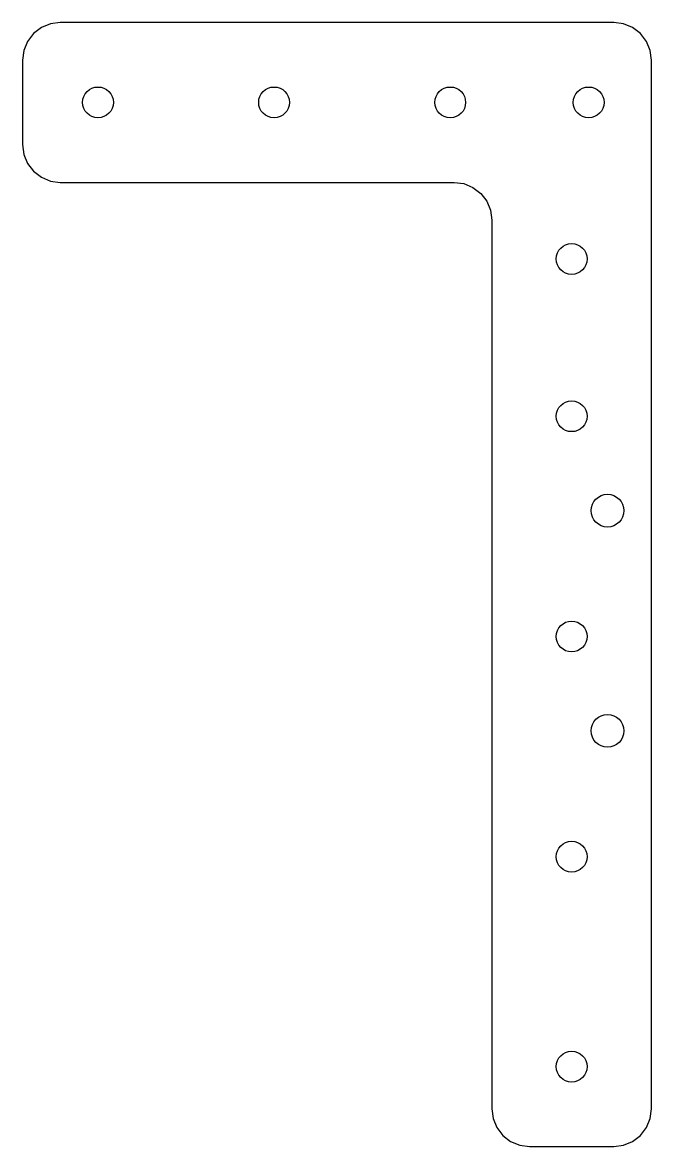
# Model space of a CAD drawing. Header units: millimetres. Extents: x 0 to 100, y 0 to 179.
import ezdxf

# ---------------------------------------------------------------- set-up
doc = ezdxf.new("R2010")
doc.units = ezdxf.units.MM

msp = doc.modelspace()

# ---------------------------------------------------------------- linework, layer by layer
at = {"layer": 'CUT'}
msp.add_lwpolyline([(74.6, 6), (74.8, 4.45), (75.4, 3), (76.36, 1.76), (77.6, 0.8), (79.05, 0.2), (80.6, 0), (94, 0), (95.55, 0.2), (97, 0.8), (98.24, 1.76), (99.2, 3), (99.8, 4.45), (100, 6), (100, 172.62), (99.8, 174.18), (99.2, 175.62), (98.24, 176.87), (97, 177.82), (95.55, 178.42), (94, 178.62), (6, 178.62), (4.45, 178.42), (3, 177.82), (1.76, 176.87), (0.8, 175.62), (0.2, 174.18), (0, 172.62), (0, 159.22), (0.2, 157.67), (0.8, 156.22), (1.76, 154.98), (3, 154.03), (4.45, 153.43), (6, 153.22), (68.6, 153.22), (70.15, 153.02), (71.6, 152.42), (72.84, 151.47), (73.8, 150.22), (74.4, 148.78), (74.6, 147.22)], close=True, dxfattribs=at)
for centre, radius in [((12, 165.92), 2.45), ((40, 165.92), 2.45), ((68, 165.92), 2.45), ((90, 165.92), 2.45), ((87.3, 141.05), 2.45), ((87.3, 116.05), 2.45), ((93, 101.05), 2.6), ((93, 101.05), 2.6), ((87.3, 81.05), 2.45), ((93, 66.05), 2.6), ((93, 66.05), 2.6), ((87.3, 46.05), 2.45), ((87.3, 12.7), 2.45)]:
    msp.add_circle(centre, radius, dxfattribs=at)

doc.saveas('drawing.dxf')
